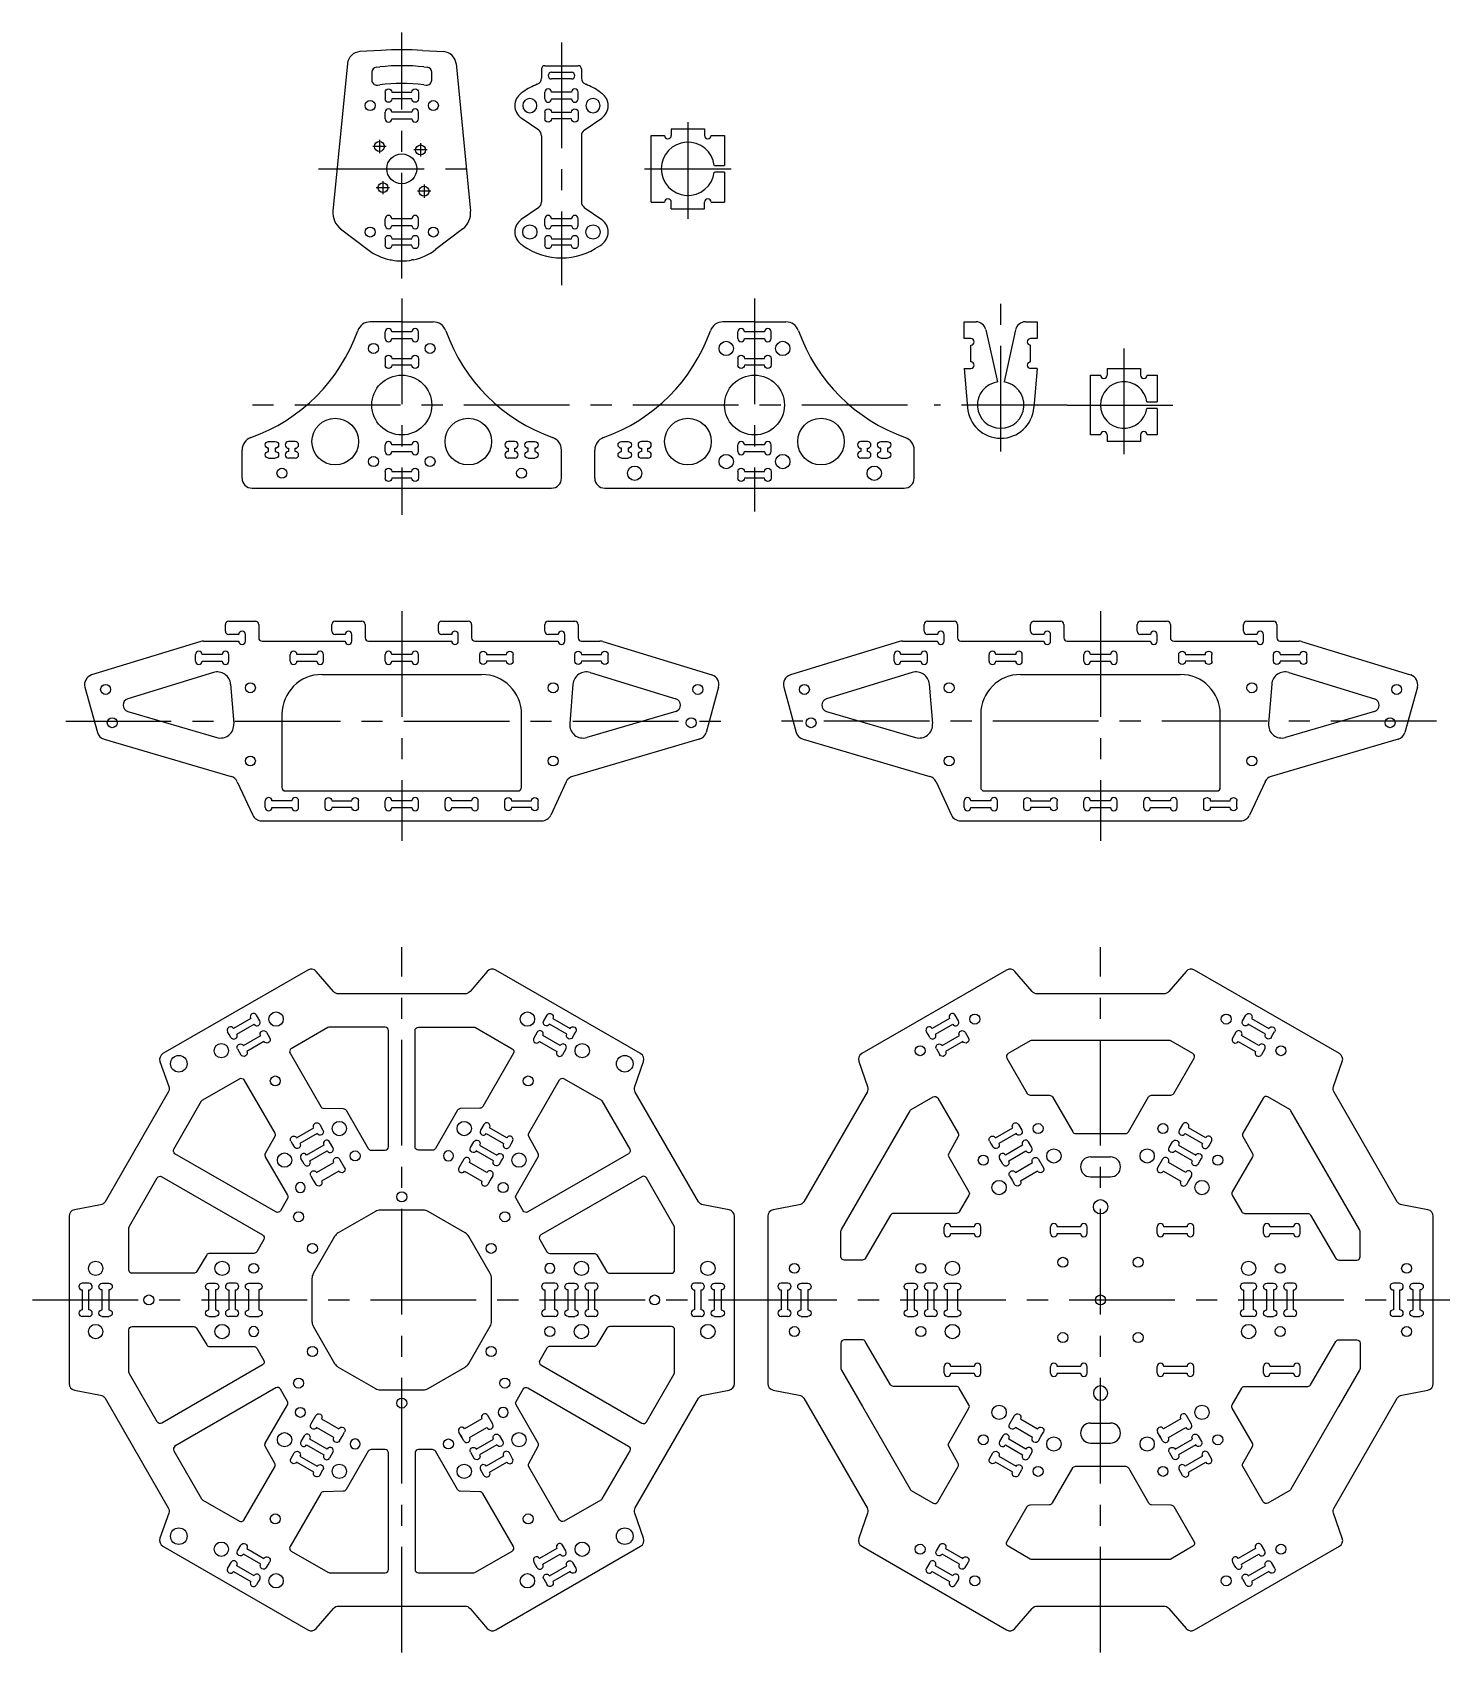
# Model space of a CAD drawing. Header units: millimetres. Extents: x -111 to 862, y -106 to 381.
# Drawn here: x -111 to 312.5, y -106 to 381 of the extents above; entities that cross this region are included whole.
import ezdxf

# ---------------------------------------------------------------- set-up
doc = ezdxf.new("R2010")
doc.units = ezdxf.units.MM
doc.linetypes.add('CENTER', pattern=[50.8, 31.75, -6.35, 6.35, -6.35])
for name, color, linetype in [('C - Front Side', 7, 'Continuous'), ('LG - Tube Clamps', 7, 'Continuous'), ('LG - Tube Tee Inner', 7, 'Continuous'), ('LG - Tube Tee Outer', 7, 'Continuous'), ('MB - Bottom', 7, 'Continuous'), ('MB - Top', 7, 'Continuous'), ('MM - Bottom', 7, 'Continuous'), ('MM - Top', 7, 'Continuous'), ('MM - Tube Clamp', 7, 'Continuous'), ('С - Back Side', 7, 'Continuous')]:
    doc.layers.add(name, color=color, linetype=linetype)
doc.layers.add('Centers', color=1, linetype='CENTER', plot=False)

# ---------------------------------------------------------------- blocks, each defined once
blk = doc.blocks.new('GFH Landing Gear Tube Clamp')
for p, q in [((-5, 11), (0, 11)), ((-5, 11), (-5, 9)), ((0, 11), (5, 11)), ((5, 11), (5, 9)), ((-10, -9), (-10, 9)), ((-10, 9), (-7, 9)), ((7, 9), (10, 9)), ((10, 9), (10, 1)), ((6.93, 1), (10, 1)), ((10, -1), (6.93, -1)), ((10, -1), (10, -9)), ((-7, -9), (-10, -9)), ((-5, -9), (-5, -11)), ((5, -9), (5, -11)), ((10, -9), (7, -9)), ((5, -11), (-5, -11))]:
    blk.add_line(p, q)
for centre, radius, start, end in [((-6, 9), 1, 180, 360), ((0, 0), 7, 8.2132, 351.7868), ((6, 9), 1, 180, 360), ((-6, -9), 1, 0, 180), ((6, -9), 1, 0, 180)]:
    blk.add_arc(centre, radius, start, end)
blk = doc.blocks.new('GFH Landing Gear Tube Clamp Bottom')
for p, q in [((-11, 20), (-11, 25)), ((-11, 25), (-7.41, 25)), ((7.41, 25), (11, 25)), ((11, 25), (11, 20)), ((-9, 20), (-11, 20)), ((-4.48, 22.64), (-1, 6.92)), ((4.48, 22.64), (1, 6.92)), ((11, 20), (9, 20)), ((-9, 13), (-9, 18)), ((9, 13), (9, 18)), ((-11, 11), (-9, 11)), ((-11, 11), (-9.98, -0.7)), ((-9, 11), (-9, 11)), ((11, 11), (9, 11)), ((9, 11), (9, 11)), ((11, 11), (9.97, -0.75))]:
    blk.add_line(p, q)
for centre, radius, start, end in [((-7.41, 22), 3, 12.4817, 90), ((7.41, 22), 3, 90, 167.5183), ((-9, 19), 1, 270, 450), ((9, 19), 1, 90, 270), ((-9, 12), 1, 270, 450), ((9, 12), 1, 90, 270), ((0, 0), 7, 98.2103, 441.7897), ((0, 0), 10, 184, 355.7087)]:
    blk.add_arc(centre, radius, start, end)
blk = doc.blocks.new('*U14')
for p, q in [((0, 0), (0, 1)), ((0, -1), (0, 0)), ((3, 1), (2, 1)), ((5, -1), (5, 1)), ((2, -1), (3, -1))]:
    blk.add_line(p, q)
for centre, start, end in [((1, 1), 0, 180), ((4, 1), 360, 180), ((1, -1), 180, 0), ((4, -1), 180, 0)]:
    blk.add_arc(centre, 1, start, end)
blk = doc.blocks.new('GFH Short Slot')
blk.add_blockref('*U14', (0, 0))
blk = doc.blocks.new('*U16')
for p, q in [((0, 0), (0, 1)), ((0, -1), (0, 0)), ((8, 1), (2, 1)), ((10, -1), (10, 1)), ((2, -1), (8, -1))]:
    blk.add_line(p, q)
for centre, start, end in [((1, 1), 0, 180), ((9, 1), 0, 180), ((1, -1), 180, 0), ((9, -1), 180, 360)]:
    blk.add_arc(centre, 1, start, end)
blk = doc.blocks.new('GFH Regular Slot')
blk.add_blockref('*U16', (-5, 0))
blk = doc.blocks.new('GFH Press Nut Hole')
blk.add_circle((0, 0), 2.15)
blk = doc.blocks.new('GFH Screw Hole')
blk.add_circle((0, 0), 1.5)
blk = doc.blocks.new('GFH Arm Tube Clamp')
for p, q in [((-11, -10), (-11, 10)), ((-11, 10), (-7, 10)), ((-5, 12), (5, 12)), ((-5, 12), (-5, 10)), ((5, 12), (5, 10)), ((7, 10), (11, 10)), ((11, 10), (11, 1)), ((7.94, 1), (11, 1)), ((11, -1), (7.94, -1)), ((11, -1), (11, -10)), ((-11, -10), (-7, -10)), ((-5, -12), (-5, -10)), ((-5, -12), (5, -12)), ((5, -12), (5, -10)), ((7, -10), (11, -10))]:
    blk.add_line(p, q)
for centre, radius, start, end in [((-6, 10), 1, 180.0594, 359.9406), ((6, 10), 1, 180.0594, 359.9584), ((0, 0), 8, 7.1808, 352.8192), ((-6, -10), 1, 360, 539.9406), ((6, -10), 1, 0, 180)]:
    blk.add_arc(centre, radius, start, end)
blk = doc.blocks.new('GFH Thick Slot')
for p, q in [((0, 0), (0, 1.5)), ((0, -1.5), (0, 0)), ((8, 1.5), (2, 1.5)), ((10, -1.5), (10, 1.5)), ((2, -1.5), (8, -1.5))]:
    blk.add_line(p, q)
for centre, start, end in [((1, 1.5), 0, 180), ((9, 1.5), 360, 540), ((1, -1.5), 180, 360), ((9, -1.5), 180, 360)]:
    blk.add_arc(centre, 1, start, end)
blk = doc.blocks.new('GFH Slot')
for p, q in [((0, 0), (0, 1)), ((0, -1), (0, 0)), ((8, 1), (2, 1)), ((10, -1), (10, 1)), ((2, -1), (8, -1))]:
    blk.add_line(p, q)
for centre, start, end in [((1, 1), 0, 180), ((9, 1), 360, 540), ((1, -1), 180, 0), ((9, -1), 180, 360)]:
    blk.add_arc(centre, 1, start, end)
blk = doc.blocks.new('*U32')
for p, q in [((0, 0), (0, 1)), ((0, -1), (0, 0)), ((9, 1), (2, 1)), ((11, -1), (11, 1)), ((2, -1), (9, -1))]:
    blk.add_line(p, q)
for centre, start, end in [((1, 1), 0, 180), ((10, 1), 360, 540), ((1, -1), 180, 0), ((10, -1), 180, 360)]:
    blk.add_arc(centre, 1, start, end)
blk = doc.blocks.new('*U33')
for p, q in [((0, 0), (0, 1)), ((0, -1), (0, 0)), ((9, 1), (2, 1)), ((11, -1), (11, 1)), ((2, -1), (9, -1))]:
    blk.add_line(p, q)
for centre, start, end in [((1, 1), 0, 180), ((10, 1), 360, 540), ((1, -1), 180, 0), ((10, -1), 180, 360)]:
    blk.add_arc(centre, 1, start, end)
blk = doc.blocks.new('*U34')
for p, q in [((0, 0), (0, 1)), ((0, -1), (0, 0)), ((9, 1), (2, 1)), ((11, -1), (11, 1)), ((2, -1), (9, -1))]:
    blk.add_line(p, q)
for centre, start, end in [((1, 1), 0, 180), ((10, 1), 360, 540), ((1, -1), 180, 0), ((10, -1), 180, 360)]:
    blk.add_arc(centre, 1, start, end)
blk = doc.blocks.new('*U35')
for p, q in [((0, 0), (0, 1)), ((0, -1), (0, 0)), ((9, 1), (2, 1)), ((11, -1), (11, 1)), ((2, -1), (9, -1))]:
    blk.add_line(p, q)
for centre, start, end in [((1, 1), 0, 180), ((10, 1), 360, 540), ((1, -1), 180, 0), ((10, -1), 180, 360)]:
    blk.add_arc(centre, 1, start, end)
blk = doc.blocks.new('*U36')
for p, q in [((0, 0), (0, 1)), ((0, -1), (0, 0)), ((9, 1), (2, 1)), ((11, -1), (11, 1)), ((2, -1), (9, -1))]:
    blk.add_line(p, q)
for centre, start, end in [((1, 1), 0, 180), ((10, 1), 360, 540), ((1, -1), 180, 0), ((10, -1), 180, 360)]:
    blk.add_arc(centre, 1, start, end)
blk = doc.blocks.new('*U37')
for p, q in [((0, 0), (0, 1)), ((0, -1), (0, 0)), ((9, 1), (2, 1)), ((11, -1), (11, 1)), ((2, -1), (9, -1))]:
    blk.add_line(p, q)
for centre, start, end in [((1, 1), 0, 180), ((10, 1), 360, 540), ((1, -1), 180, 0), ((10, -1), 180, 360)]:
    blk.add_arc(centre, 1, start, end)
blk = doc.blocks.new('*U38')
for p, q in [((0, 0), (0, 1)), ((0, -1), (0, 0)), ((9, 1), (2, 1)), ((11, -1), (11, 1)), ((2, -1), (9, -1))]:
    blk.add_line(p, q)
for centre, start, end in [((1, 1), 0, 180), ((10, 1), 360, 540), ((1, -1), 180, 0), ((10, -1), 180, 360)]:
    blk.add_arc(centre, 1, start, end)
blk = doc.blocks.new('*U39')
for p, q in [((0, 0), (0, 1)), ((0, -1), (0, 0)), ((9, 1), (2, 1)), ((11, -1), (11, 1)), ((2, -1), (9, -1))]:
    blk.add_line(p, q)
for centre, start, end in [((1, 1), 0, 180), ((10, 1), 360, 540), ((1, -1), 180, 0), ((10, -1), 180, 360)]:
    blk.add_arc(centre, 1, start, end)

msp = doc.modelspace()

# ---------------------------------------------------------------- linework, layer by layer
at = {"layer": 'C - Front Side'}
for p, q in [((157, 201), (157, 203)), ((158, 204), (166, 204)), ((161, 200), (158, 200)), ((163, 198), (163, 200)), ((167, 203), (167, 199)), ((189, 201), (189, 203)), ((190, 204), (198, 204)), ((193, 200), (190, 200)), ((195, 198), (195, 200)), ((199, 203), (199, 199)), ((221, 201), (221, 203)), ((222, 204), (230, 204)), ((225, 200), (222, 200)), ((227, 198), (227, 200)), ((231, 203), (231, 199)), ((253, 201), (253, 203)), ((254, 204), (262, 204)), ((257, 200), (254, 200)), ((259, 198), (259, 200)), ((263, 203), (263, 199)), ((149.57, 197.87), (116.8, 187.85)), ((150.45, 198), (161, 198)), ((168, 198), (193, 198)), ((200, 198), (225, 198)), ((232, 198), (257, 198)), ((264, 198), (269.55, 198)), ((270.43, 197.87), (303.2, 187.85)), ((153.4, 188.58), (127.65, 180.71)), ((158.55, 185.08), (159.5, 173.22)), ((186, 188), (234, 188)), ((261.45, 185.08), (260.5, 173.22)), ((266.6, 188.58), (292.35, 180.71)), ((114.78, 184.18), (118.55, 170.61)), ((305.22, 184.18), (301.45, 170.61)), ((127.67, 176.88), (154.39, 169.06)), ((174, 176), (174, 154)), ((246, 154), (246, 176)), ((292.33, 176.88), (265.61, 169.06)), ((120.6, 168.53), (158.69, 157.38)), ((299.4, 168.53), (261.31, 157.38)), ((160.57, 155.76), (165.2, 145.74)), ((175, 153), (245, 153)), ((259.43, 155.76), (254.8, 145.74)), ((167.92, 144), (252.08, 144))]:
    msp.add_line(p, q, dxfattribs=at)
for centre, radius, start, end in [((158, 203), 1, 90, 180), ((158, 201), 1, 180, 270), ((162, 200), 1, 0, 180), ((166, 203), 1, 0, 90), ((190, 203), 1, 90, 180), ((190, 201), 1, 180, 270), ((194, 200), 1, 0, 180), ((198, 203), 1, 0, 90), ((222, 203), 1, 90, 180), ((222, 201), 1, 180, 270), ((226, 200), 1, 0, 180), ((230, 203), 1, 0, 90), ((254, 203), 1, 90, 180), ((254, 201), 1, 180, 270), ((258, 200), 1, 0, 180), ((262, 203), 1, 0, 90), ((150.45, 195), 3, 90, 106.9908), ((162, 198), 1, 180, 0), ((168, 199), 1, 180, 270), ((194, 198), 1, 180, 0), ((200, 199), 1, 180, 270), ((226, 198), 1, 180, 0), ((232, 199), 1, 180, 270), ((258, 198), 1, 180, 0), ((264, 199), 1, 180, 270), ((269.55, 195), 3, 73.0092, 90), ((117.67, 184.99), 3, 106.9908, 195.5241), ((154.57, 184.76), 4, 4.5739, 106.9908), ((186, 176), 12, 90, 180), ((234, 176), 12, 0, 90), ((265.43, 184.76), 4, 73.0092, 175.4261), ((302.33, 184.99), 3, 344.4759, 433.0092), ((128.23, 178.8), 2, 106.9908, 253.6861), ((291.77, 178.8), 2, 286.3139, 433.0092), ((121.44, 171.41), 3, 195.5241, 253.6861), ((155.52, 172.9), 4, 253.6861, 364.5739), ((264.48, 172.9), 4, 175.4261, 286.3139), ((298.56, 171.41), 3, 286.3138, 344.4759), ((157.85, 154.5), 3, 24.7751, 73.6861), ((262.15, 154.5), 3, 106.3138, 155.2249), ((175, 154), 1, 180, 270), ((245, 154), 1, 270, 360), ((167.92, 147), 3, 204.7751, 270), ((252.08, 147), 3, 270, 335.2249)]:
    msp.add_arc(centre, radius, start, end, dxfattribs=at)
at = {"layer": 'Centers'}
for p, q in [((0, 307), (0, 381)), ((48, 378), (48, 305)), ((86, 354), (86, 325)), ((-25, 340), (25, 340)), ((73, 340), (99, 340)), ((0, 301), (0, 236)), ((106, 301), (106, 237)), ((180, 255), (180, 300)), ((217, 286), (217, 252)), ((152, 269), (-49, 269)), ((200, 269), (160, 269)), ((200, 269), (234, 269)), ((0, 207), (0, 138)), ((210, 207), (210, 138)), ((-101, 174), (100, 174)), ((311, 174), (110, 174)), ((0, -106), (0, 106)), ((210, -106), (210, 106)), ((-111, 0), (111, 0)), ((99, 0), (321, 0))]:
    msp.add_line(p, q, dxfattribs=at)
at = {"layer": 'Centers', "linetype": 'CENTER'}
for p, q in [((-4.72, 346.72), (-8.72, 346.72)), ((-6.72, 348.72), (-6.72, 344.72)), ((5.66, 347.66), (5.66, 343.66)), ((7.66, 345.66), (3.66, 345.66)), ((-5.65, 336.33), (-5.65, 332.33)), ((-3.65, 334.33), (-7.65, 334.33)), ((8.7, 333.27), (4.7, 333.27)), ((6.7, 335.27), (6.7, 331.27))]:
    msp.add_line(p, q, dxfattribs=at)
at = {"layer": 'LG - Tube Tee Inner'}
for p, q in [((106, 294), (96.54, 294)), ((106, 294), (115.46, 294)), ((58, 247), (58, 255.46)), ((154, 247), (154, 255.46))]:
    msp.add_line(p, q, dxfattribs=at)
msp.add_lwpolyline([(61, 244), (106, 244), (151, 244)], dxfattribs=at)
for centre, radius in [((106, 269), 9), ((86, 258), 7), ((126, 258), 7)]:
    msp.add_circle(centre, radius, dxfattribs=at)
for centre, radius, start, end in [((96.54, 290), 4, 90, 160.4614), ((115.46, 290), 4, 19.5386, 90), ((43, 309), 52.81, 289.5386, 340.4614), ((169, 309), 52.81, 199.5386, 250.4614), ((62, 255.46), 4, 109.5386, 180), ((150, 255.46), 4, 0, 70.4614), ((61, 247), 3, 180, 270), ((151, 247), 3, 270, 360)]:
    msp.add_arc(centre, radius, start, end, dxfattribs=at)
at = {"layer": 'LG - Tube Tee Outer'}
for p, q in [((0, 294), (-9.46, 294)), ((0, 294), (9.46, 294)), ((-48, 247), (-48, 255.46)), ((48, 247), (48, 255.46))]:
    msp.add_line(p, q, dxfattribs=at)
msp.add_lwpolyline([(-45, 244), (0, 244), (45, 244)], dxfattribs=at)
for centre, radius in [((0, 269), 9), ((-20, 258), 7), ((20, 258), 7)]:
    msp.add_circle(centre, radius, dxfattribs=at)
for centre, radius, start, end in [((-9.46, 290), 4, 90, 160.4614), ((9.46, 290), 4, 19.5386, 90), ((-63, 309), 52.81, 289.5386, 340.4614), ((63, 309), 52.81, 199.5386, 250.4614), ((-44, 255.46), 4, 109.5386, 180), ((44, 255.46), 4, 0, 70.4614), ((-45, 247), 3, 180, 270), ((45, 247), 3, 270, 360)]:
    msp.add_arc(centre, radius, start, end, dxfattribs=at)
at = {"layer": 'MB - Bottom'}
for p, q in [((207, 43), (213, 43)), ((207, 37), (213, 37)), ((207, -37), (213, -37)), ((207, -43), (213, -43)), ((228.17, -41.47), (227.67, -40.61)), ((227.67, -40.61), (227.92, -41.04))]:
    msp.add_line(p, q, dxfattribs=at)
for points in [[(139.98, 64.12, -0.218649), (139.83, 62.46), (120.82, 29.54, -0.218649), (119.46, 28.58), (111.63, 27.1, 0.360684), (110, 25.14), (110, -25.14, 0.360684), (111.63, -27.1), (119.46, -28.58, -0.218649), (120.82, -29.54), (139.83, -62.46, -0.218649), (139.98, -64.12), (137.34, -71.64, 0.360684), (138.23, -74.03), (181.77, -99.17, 0.360684), (184.29, -98.74), (189.48, -92.7, -0.218649), (191, -92), (229, -92, -0.218649), (230.52, -92.7), (235.71, -98.74, 0.360684), (238.23, -99.17), (281.77, -74.03, 0.360684), (282.66, -71.64), (280.02, -64.12, -0.218649), (280.17, -62.46), (299.18, -29.54, -0.218649), (300.54, -28.58), (308.37, -27.1, 0.360684), (310, -25.14), (310, 25.14, 0.360684), (308.37, 27.1), (300.54, 28.58, -0.218649), (299.18, 29.54), (280.17, 62.46, -0.218649), (280.02, 64.12), (282.66, 71.64, 0.360684), (281.77, 74.03), (238.23, 99.17, 0.360684), (235.71, 98.74), (230.52, 92.7, -0.218649), (229, 92), (191, 92, -0.218649), (189.48, 92.7), (184.29, 98.74, 0.360684), (181.77, 99.17), (138.23, 74.03, 0.360684), (137.34, 71.64), (139.98, 64.12)], [(224.45, 61.02, -0.264331), (225.3, 61.52), (231.15, 61.6, 0.264331), (232, 62.1), (238.11, 72.68, 0.414214), (237.74, 74.05), (231.13, 77.87, 0.131652), (230.63, 78), (218, 78), (189.37, 78, 0.131652), (188.87, 77.87), (182.26, 74.05, 0.414214), (181.89, 72.68), (188, 62.1, 0.264331), (188.85, 61.6), (194.7, 61.52, -0.264331), (195.55, 61.02), (201.63, 50.5, 0.267949), (202.49, 50), (217.51, 50, 0.267949), (218.37, 50.5), (224.45, 61.02)], [(224.45, -61.02, 0.264331), (225.3, -61.52), (231.15, -61.6, -0.264331), (232, -62.1), (238.11, -72.68, -0.414214), (237.74, -74.05), (231.13, -77.87, -0.131652), (230.63, -78), (218, -78), (189.37, -78, -0.131652), (188.87, -77.87), (182.26, -74.05, -0.414214), (181.89, -72.68), (188, -62.1, -0.264331), (188.85, -61.6), (194.7, -61.52, 0.264331), (195.55, -61.02), (201.63, -50.5, -0.267949), (202.49, -50), (217.51, -50, -0.267949), (218.37, -50.5), (224.45, -61.02)]]:
    msp.add_lwpolyline(points, format="xyb", dxfattribs=at)
for points in [[(138.43, 12), (133, 12, -0.414214), (132, 13), (132, 20.63, -0.131652), (132.13, 21.13), (138.45, 32.07), (152.77, 56.87, -0.131652), (153.13, 57.23), (159.74, 61.05, -0.414214), (161.11, 60.68), (167.22, 50.1, -0.264331), (167.22, 49.12), (164.37, 44.01, 0.264331), (164.37, 43.02), (170.45, 32.5, -0.267949), (170.45, 31.5), (167.56, 26.5, -0.267949), (166.7, 26), (147.74, 26, 0.26675), (146.88, 25.5), (139.29, 12.5, -0.26675)], [(281.57, 12), (287, 12, 0.414214), (288, 13), (288, 20.63, 0.131652), (287.87, 21.13), (281.55, 32.07), (267.23, 56.87, 0.131652), (266.87, 57.23), (260.26, 61.05, 0.414214), (258.89, 60.68), (252.78, 50.1, 0.264331), (252.78, 49.12), (255.63, 44.01, -0.264331), (255.63, 43.02), (249.55, 32.5, 0.267949), (249.55, 31.5), (252.44, 26.5, 0.267949), (253.3, 26), (272.26, 26, -0.26675), (273.12, 25.5), (280.71, 12.5, 0.26675)], [(138.43, -12), (133, -12, 0.414214), (132, -13), (132, -20.63, 0.131652), (132.13, -21.13), (138.45, -32.07), (152.77, -56.87, 0.131652), (153.13, -57.23), (159.74, -61.05, 0.414214), (161.11, -60.68), (167.22, -50.1, 0.264331), (167.22, -49.12), (164.37, -44.01, -0.264331), (164.37, -43.02), (170.45, -32.5, 0.267949), (170.45, -31.5), (167.56, -26.5, 0.267949), (166.7, -26), (147.74, -26, -0.26675), (146.88, -25.5), (139.29, -12.5, 0.26675)], [(281.57, -12), (287, -12, -0.414214), (288, -13), (288, -20.63, -0.131652), (287.87, -21.13), (281.55, -32.07), (267.23, -56.87, -0.131652), (266.87, -57.23), (260.26, -61.05, -0.414214), (258.89, -60.68), (252.78, -50.1, -0.264331), (252.78, -49.12), (255.63, -44.01, 0.264331), (255.63, -43.02), (249.55, -32.5, -0.267949), (249.55, -31.5), (252.44, -26.5, -0.267949), (253.3, -26), (272.26, -26, 0.26675), (273.12, -25.5), (280.71, -12.5, -0.26675)]]:
    msp.add_lwpolyline(points, format="xyb", close=True, dxfattribs=at)
for centre, start, end in [((207, 40), 90, 270), ((213, 40), 270, 90), ((207, -40), 90, 270), ((213, -40), 270, 90)]:
    msp.add_arc(centre, 3, start, end, dxfattribs=at)
at = {"layer": 'MB - Top'}
for p, q in [((18.17, -41.47), (17.67, -40.61)), ((17.67, -40.61), (17.92, -41.04))]:
    msp.add_line(p, q, dxfattribs=at)
for points in [[(-70.02, 64.12, -0.218649), (-70.17, 62.46), (-89.18, 29.54, -0.218649), (-90.54, 28.58), (-98.37, 27.1, 0.360684), (-100, 25.14), (-100, -25.14, 0.360684), (-98.37, -27.1), (-90.54, -28.58, -0.218649), (-89.18, -29.54), (-70.17, -62.46, -0.218649), (-70.02, -64.12), (-72.66, -71.64, 0.360684), (-71.77, -74.03), (-28.23, -99.17, 0.360684), (-25.71, -98.74), (-20.52, -92.7, -0.218649), (-19, -92), (19, -92, -0.218649), (20.52, -92.7), (25.71, -98.74, 0.360684), (28.23, -99.17), (71.77, -74.03, 0.360684), (72.66, -71.64), (70.02, -64.12, -0.218649), (70.17, -62.46), (89.18, -29.54, -0.218649), (90.54, -28.58), (98.37, -27.1, 0.360684), (100, -25.14), (100, 25.14, 0.360684), (98.37, 27.1), (90.54, 28.58, -0.218649), (89.18, 29.54), (70.17, 62.46, -0.218649), (70.02, 64.12), (72.66, 71.64, 0.360684), (71.77, 74.03), (28.23, 99.17, 0.360684), (25.71, 98.74), (20.52, 92.7, -0.218649), (19, 92), (-19, 92, -0.218649), (-20.52, 92.7), (-25.71, 98.74, 0.360684), (-28.23, 99.17), (-71.77, 74.03, 0.360684), (-72.66, 71.64), (-70.02, 64.12)], [(-24.34, 58.15, 0.261948), (-23.49, 57.65), (-17.6, 57.52, -0.261948), (-16.75, 57.02), (-10.1, 45.5, 0.267949), (-9.24, 45), (-5, 45, 0.414214), (-4, 46), (-4, 81, 0.414214), (-5, 82), (-21.7, 82, 0.131652), (-22.2, 81.87), (-33.21, 75.51, 0.414214), (-33.57, 74.15), (-24.34, 58.15)], [(4, 81, -0.414214), (5, 82), (21.7, 82, -0.131652), (22.2, 81.87), (33.21, 75.51, -0.414214), (33.57, 74.15), (24.34, 58.15, -0.261948), (23.49, 57.65), (17.6, 57.52, 0.261948), (16.75, 57.02), (10.1, 45.5, -0.267949), (9.24, 45), (5, 45, -0.414214), (4, 46), (4, 81)], [(-68.15, 43.96, -0.414214), (-68.51, 45.33), (-60.16, 59.8, -0.131652), (-59.8, 60.16), (-48.79, 66.51, -0.414214), (-47.43, 66.15), (-38.19, 50.15, -0.261948), (-38.18, 49.17), (-41.01, 44, 0.261948), (-41, 43.02), (-34.35, 31.5, -0.267949), (-34.35, 30.5), (-36.47, 26.83, -0.414214), (-37.84, 26.46), (-68.15, 43.96)], [(47.43, 66.15, -0.414214), (48.79, 66.51), (59.8, 60.16, -0.131652), (60.16, 59.8), (68.51, 45.33, -0.414214), (68.15, 43.96), (37.84, 26.46, -0.414214), (36.47, 26.83), (34.35, 30.5, -0.267949), (34.35, 31.5), (41, 43.02, 0.261948), (41.01, 44), (38.18, 49.17, -0.261948), (38.19, 50.15), (47.43, 66.15)], [(-73.51, 36.67, -0.414214), (-72.15, 37.04), (-41.84, 19.54, -0.414214), (-41.47, 18.17), (-43.59, 14.5, -0.267949), (-44.46, 14), (-57.76, 14, 0.261948), (-58.61, 13.52), (-61.67, 8.48, -0.261948), (-62.53, 8), (-81, 8, -0.414214), (-82, 9), (-82, 21.7, -0.131652), (-81.87, 22.2), (-73.51, 36.67)], [(81, 8, 0.414214), (82, 9), (82, 21.7, 0.131652), (81.87, 22.2), (73.51, 36.67, 0.414214), (72.15, 37.04), (41.84, 19.54, 0.414214), (41.47, 18.17), (43.59, 14.5, 0.267949), (44.46, 14), (57.76, 14, -0.261948), (58.61, 13.52), (61.67, 8.48, 0.261948), (62.53, 8), (81, 8)], [(-72.15, -37.04, -0.414214), (-73.51, -36.67), (-81.87, -22.2, -0.131652), (-82, -21.7), (-82, -9, -0.414214), (-81, -8), (-62.53, -8, -0.261948), (-61.67, -8.48), (-58.61, -13.52, 0.261948), (-57.76, -14), (-44.46, -14, -0.267949), (-43.59, -14.5), (-41.47, -18.17, -0.414214), (-41.84, -19.54), (-72.15, -37.04)], [(72.15, -37.04, 0.414214), (73.51, -36.67), (81.87, -22.2, 0.131652), (82, -21.7), (82, -9, 0.414214), (81, -8), (62.53, -8, 0.261948), (61.67, -8.48), (58.61, -13.52, -0.261948), (57.76, -14), (44.46, -14, 0.267949), (43.59, -14.5), (41.47, -18.17, 0.414214), (41.84, -19.54), (72.15, -37.04)], [(-68.15, -43.96, 0.414214), (-68.51, -45.33), (-60.16, -59.8, 0.131652), (-59.8, -60.16), (-48.79, -66.51, 0.414214), (-47.43, -66.15), (-38.19, -50.15, 0.261948), (-38.18, -49.17), (-41.01, -44, -0.261948), (-41, -43.02), (-34.35, -31.5, 0.267949), (-34.35, -30.5), (-36.47, -26.83, 0.414214), (-37.84, -26.46), (-68.15, -43.96)], [(38.19, -50.15, -0.261948), (38.18, -49.17), (41.01, -44, 0.261948), (41, -43.02), (34.35, -31.5, -0.267949), (34.35, -30.5), (36.47, -26.83, -0.414214), (37.84, -26.46), (68.15, -43.96, -0.414214), (68.51, -45.33), (60.16, -59.8, -0.131652), (59.8, -60.16), (48.79, -66.51, -0.414214), (47.43, -66.15), (38.19, -50.15)], [(-5, -82, 0.414214), (-4, -81), (-4, -46, 0.414214), (-5, -45), (-9.24, -45, 0.267949), (-10.1, -45.5), (-16.75, -57.02, -0.261948), (-17.6, -57.52), (-23.49, -57.65, 0.261948), (-24.34, -58.15), (-33.57, -74.15, 0.414214), (-33.21, -75.51), (-22.2, -81.87, 0.131652), (-21.7, -82), (-5, -82)], [(4, -81, 0.414214), (5, -82), (21.7, -82, 0.131652), (22.2, -81.87), (33.21, -75.51, 0.414214), (33.57, -74.15), (24.34, -58.15, 0.261948), (23.49, -57.65), (17.6, -57.52, -0.261948), (16.75, -57.02), (10.1, -45.5, 0.267949), (9.24, -45), (5, -45, 0.414214), (4, -46), (4, -81)]]:
    msp.add_lwpolyline(points, format="xyb", dxfattribs=at)
msp.add_lwpolyline([(-20.17, 19.07), (-26.6, 7.93, 0.131662), (-27, 6.43), (-27, -6.43, 0.131652), (-26.6, -7.93), (-20.17, -19.07, 0.131652), (-19.07, -20.17), (-7.93, -26.6, 0.131652), (-6.43, -27), (6.43, -27, 0.131652), (7.93, -26.6), (19.07, -20.17, 0.131652), (20.17, -19.07), (26.6, -7.93, 0.131652), (27, -6.43), (27, 6.43, 0.131652), (26.6, 7.93), (20.17, 19.07, 0.131652), (19.07, 20.17), (7.93, 26.6, 0.131652), (6.43, 27), (-6.43, 27, 0.131653), (-7.93, 26.6), (-19.07, 20.17, 0.131643)], format="xyb", close=True, dxfattribs=at)
at = {"layer": 'MB - Top', "color": 2}
for centre in [(-67, 71), (67, 71), (-67, -71), (67, -71)]:
    msp.add_circle(centre, 2.5, dxfattribs=at)
at = {"layer": 'MM - Bottom'}
for p, q in [((43, 371), (53, 371)), ((42, 370), (42, 367.27)), ((44, 368), (44, 368)), ((45, 369), (51, 369)), ((51, 367), (45, 367)), ((52, 368), (52, 368)), ((54, 370), (54, 367.27)), ((36.51, 363.14), (35.9, 362.71)), ((59.49, 363.14), (60.1, 362.71)), ((41.15, 351.6), (35.9, 355.26)), ((54.85, 351.6), (60.1, 355.26)), ((42, 349.96), (42, 330.04)), ((54, 349.96), (54, 330.04)), ((41.15, 328.4), (35.9, 324.74)), ((54.85, 328.4), (60.1, 324.74)), ((36.51, 316.86), (35.9, 317.29)), ((59.49, 316.86), (60.1, 317.29))]:
    msp.add_line(p, q, dxfattribs=at)
for centre, radius, start, end in [((43, 370), 1, 90, 180), ((53, 370), 1, 0, 90), ((48, 346.77), 20, 111.3237, 125.0775), ((40, 367.27), 2, 291.3237, 360), ((45, 368), 1, 90, 180), ((45, 368), 1, 180, 270), ((51, 368), 1, 0, 90), ((51, 368), 1, 270, 0), ((56, 367.27), 2, 180, 248.6763), ((48, 346.77), 20, 54.9225, 68.6763), ((38.51, 358.99), 4.55, 125.0775, 235.0456), ((57.49, 358.99), 4.55, 304.9544, 414.9225), ((40, 349.96), 2, 0, 55.0456), ((56, 349.96), 2, 124.9544, 180), ((40, 330.04), 2, 304.9544, 360), ((56, 330.04), 2, 180, 235.0456), ((38.51, 321.01), 4.55, 124.9544, 234.9225), ((57.49, 321.01), 4.55, 305.0775, 415.0456), ((48, 333.23), 20, 234.9225, 305.0775)]:
    msp.add_arc(centre, radius, start, end, dxfattribs=at)
at = {"layer": 'MM - Top'}
for p, q in [((-6.24, 375.61), (-12.6, 375.21)), ((6.24, 375.61), (12.6, 375.21)), ((-16.33, 371.61), (-20.68, 327.31)), ((-7.67, 370.52), (-6.63, 370.63)), ((6.63, 370.63), (7.67, 370.52)), ((16.33, 371.61), (20.68, 327.31)), ((-9, 369.03), (-9, 366.68)), ((-7.33, 365.19), (-6.63, 365.26)), ((6.63, 365.26), (7.33, 365.19)), ((9, 366.68), (9, 369.03)), ((-18.36, 321.97), (-10.19, 315.7)), ((18.36, 321.97), (10.19, 315.7)), ((-3.5, 312.68), (-3.05, 312.59)), ((3.5, 312.68), (3.05, 312.59))]:
    msp.add_line(p, q, dxfattribs=at)
msp.add_circle((0, 340), 4.5, dxfattribs=at)
for centre, radius, start, end in [((-12.35, 371.22), 4, 93.5763, 174.4007), ((0, 275.8), 100, 86.4237, 93.5763), ((12.35, 371.22), 4, 5.5993, 86.4237), ((-7.5, 369.03), 1.5, 96.3402, 180), ((0, 311), 60, 83.6598, 96.3402), ((7.5, 369.03), 1.5, 360, 443.6598), ((-7.5, 366.68), 1.5, 180, 276.3402), ((0, 305.63), 60, 83.6598, 96.3402), ((7.5, 366.68), 1.5, 263.6598, 360), ((-14.7, 326.73), 6, 174.4007, 232.4716), ((14.7, 326.73), 6, 307.5284, 365.5993), ((-0.44, 328.39), 16, 232.4716, 258.9965), ((0, 328.3), 16, 258.9965, 281.0035), ((0.44, 328.39), 16, 281.0035, 307.5284)]:
    msp.add_arc(centre, radius, start, end, dxfattribs=at)
at = {"layer": 'С - Back Side'}
for p, q in [((-53, 201), (-53, 203)), ((-52, 204), (-44, 204)), ((-49, 200), (-52, 200)), ((-47, 198), (-47, 200)), ((-43, 203), (-43, 199)), ((-21, 201), (-21, 203)), ((-20, 204), (-12, 204)), ((-17, 200), (-20, 200)), ((-15, 198), (-15, 200)), ((-11, 203), (-11, 199)), ((11, 201), (11, 203)), ((12, 204), (20, 204)), ((15, 200), (12, 200)), ((17, 198), (17, 200)), ((21, 203), (21, 199)), ((43, 201), (43, 203)), ((44, 204), (52, 204)), ((47, 200), (44, 200)), ((49, 198), (49, 200)), ((53, 203), (53, 199)), ((-60.43, 197.87), (-93.2, 187.85)), ((-59.55, 198), (-49, 198)), ((-42, 198), (-17, 198)), ((-10, 198), (15, 198)), ((22, 198), (47, 198)), ((54, 198), (59.55, 198)), ((60.43, 197.87), (93.2, 187.85)), ((-56.6, 188.58), (-82.35, 180.71)), ((-51.45, 185.08), (-50.5, 173.22)), ((-24, 188), (24, 188)), ((51.45, 185.08), (50.5, 173.22)), ((56.6, 188.58), (82.35, 180.71)), ((-95.22, 184.18), (-91.45, 170.61)), ((95.22, 184.18), (91.45, 170.61)), ((-82.33, 176.88), (-55.61, 169.06)), ((-36, 176), (-36, 154)), ((36, 154), (36, 176)), ((82.33, 176.88), (55.61, 169.06)), ((-89.4, 168.53), (-51.31, 157.38)), ((89.4, 168.53), (51.31, 157.38)), ((-49.43, 155.76), (-44.8, 145.74)), ((-35, 153), (35, 153)), ((49.43, 155.76), (44.8, 145.74)), ((-42.08, 144), (42.08, 144))]:
    msp.add_line(p, q, dxfattribs=at)
for centre, radius, start, end in [((-52, 203), 1, 90, 180), ((-52, 201), 1, 180, 270), ((-48, 200), 1, 0, 180), ((-44, 203), 1, 0, 90), ((-20, 203), 1, 90, 180), ((-20, 201), 1, 180, 270), ((-16, 200), 1, 0, 180), ((-12, 203), 1, 0, 90), ((12, 203), 1, 90, 180), ((12, 201), 1, 180, 270), ((16, 200), 1, 0, 180), ((20, 203), 1, 0, 90), ((44, 203), 1, 90, 180), ((44, 201), 1, 180, 270), ((48, 200), 1, 0, 180), ((52, 203), 1, 0, 90), ((-59.55, 195), 3, 90, 106.9908), ((-48, 198), 1, 180, 0), ((-42, 199), 1, 180, 270), ((-16, 198), 1, 180, 0), ((-10, 199), 1, 180, 270), ((16, 198), 1, 180, 0), ((22, 199), 1, 180, 270), ((48, 198), 1, 180, 0), ((54, 199), 1, 180, 270), ((59.55, 195), 3, 73.0092, 90), ((-92.33, 184.99), 3, 106.9908, 195.5241), ((-55.43, 184.76), 4, 4.5739, 106.9908), ((-24, 176), 12, 90, 180), ((24, 176), 12, 0, 90), ((55.43, 184.76), 4, 73.0092, 175.4261), ((92.33, 184.99), 3, 344.4759, 433.0092), ((-81.77, 178.8), 2, 106.9908, 253.6861), ((81.77, 178.8), 2, 286.3139, 433.0092), ((-88.56, 171.41), 3, 195.5241, 253.6861), ((-54.48, 172.9), 4, 253.6861, 364.5739), ((54.48, 172.9), 4, 175.4261, 286.3139), ((88.56, 171.41), 3, 286.3138, 344.4759), ((-52.15, 154.5), 3, 24.7751, 73.6861), ((52.15, 154.5), 3, 106.3138, 155.2249), ((-35, 154), 1, 180, 270), ((35, 154), 1, 270, 360), ((-42.08, 147), 3, 204.7751, 270), ((42.08, 147), 3, 270, 335.2249)]:
    msp.add_arc(centre, radius, start, end, dxfattribs=at)

# ---------------------------------------------------------------- block references
at = {"layer": 'C - Front Side'}
for name, p in [('GFH Slot', (148, 193)), ('GFH Slot', (176.5, 193)), ('GFH Slot', (205, 193)), ('GFH Screw Hole', (164.5, 184)), ('GFH Screw Hole', (255.5, 184)), ('GFH Screw Hole', (121, 183.5)), ('GFH Screw Hole', (299, 183.5)), ('GFH Screw Hole', (123, 173.5)), ('GFH Screw Hole', (297, 173.5)), ('GFH Screw Hole', (164.5, 162)), ('GFH Screw Hole', (255.5, 162)), ('GFH Slot', (169, 149)), ('GFH Slot', (205, 149)), ('GFH Slot', (223, 149))]:
    msp.add_blockref(name, p, dxfattribs=at)
at = {"layer": 'C - Front Side', "xscale": -1}
for p in [(243.5, 193), (272, 193), (197, 149), (251, 149)]:
    msp.add_blockref('GFH Slot', p, dxfattribs=at)
at = {"layer": 'LG - Tube Clamps'}
for name, p in [('GFH Landing Gear Tube Clamp Bottom', (180, 269)), ('GFH Landing Gear Tube Clamp', (217, 269))]:
    msp.add_blockref(name, p, dxfattribs=at)
at = {"layer": 'LG - Tube Tee Inner'}
for name, p in [('GFH Press Nut Hole', (97.5, 286)), ('GFH Regular Slot', (106, 290)), ('GFH Press Nut Hole', (114.5, 286)), ('GFH Press Nut Hole', (97.5, 252)), ('GFH Regular Slot', (106, 256)), ('GFH Press Nut Hole', (114.5, 252)), ('GFH Press Nut Hole', (70, 248.5)), ('GFH Press Nut Hole', (142, 248.5))]:
    msp.add_blockref(name, p, dxfattribs=at)
at = {"layer": 'LG - Tube Tee Inner', "xscale": -1}
for name, p, rotation in [('GFH Regular Slot', (106, 282), 180), ('GFH Short Slot', (67, 253), 270), ('GFH Short Slot', (145, 253), 270), ('GFH Regular Slot', (106, 248), 180)]:
    msp.add_blockref(name, p, dxfattribs=dict(at, rotation=rotation))
at = {"layer": 'LG - Tube Tee Inner', "rotation": 90}
for p in [(73, 253), (139, 253)]:
    msp.add_blockref('GFH Short Slot', p, dxfattribs=at)
at = {"layer": 'LG - Tube Tee Outer'}
for name, p in [('GFH Screw Hole', (-8.5, 286)), ('GFH Regular Slot', (0, 290)), ('GFH Screw Hole', (8.5, 286)), ('GFH Screw Hole', (-8.5, 252)), ('GFH Regular Slot', (0, 256)), ('GFH Screw Hole', (8.5, 252)), ('GFH Screw Hole', (-36, 248.5)), ('GFH Screw Hole', (36, 248.5))]:
    msp.add_blockref(name, p, dxfattribs=at)
at = {"layer": 'LG - Tube Tee Outer', "xscale": -1}
for name, p, rotation in [('GFH Regular Slot', (0, 282), 180), ('GFH Short Slot', (-39, 253), 270), ('GFH Short Slot', (39, 253), 270), ('GFH Regular Slot', (0, 248), 180)]:
    msp.add_blockref(name, p, dxfattribs=dict(at, rotation=rotation))
at = {"layer": 'LG - Tube Tee Outer', "rotation": 90}
for p in [(-33, 253), (33, 253)]:
    msp.add_blockref('GFH Short Slot', p, dxfattribs=at)
at = {"layer": 'MB - Bottom'}
for name, p, rotation in [('GFH Regular Slot', (162.5, 82.27), 30), ('GFH Regular Slot', (254.5, 77.08), 150), ('GFH Regular Slot', (238.5, 49.36), 150), ('GFH Regular Slot', (184.5, 44.17), 30), ('GFH Thick Slot', (236.58, 36.04), 150), ('GFH Regular Slot', (115, 0), 89.99999999999999), ('GFH Regular Slot', (159, 0), 89.99999999999999), ('GFH Thick Slot', (254.5, -5), 89.99999999999999), ('GFH Regular Slot', (267, 0), 89.99999999999999), ('GFH Regular Slot', (299, 0), 89.99999999999999), ('GFH Thick Slot', (227.92, -41.04), 30), ('GFH Regular Slot', (184.5, -44.17), 150), ('GFH Regular Slot', (238.5, -49.36), 30), ('GFH Regular Slot', (254.5, -77.08), 30), ('GFH Regular Slot', (162.5, -82.27), 150)]:
    msp.add_blockref(name, p, dxfattribs=dict(at, rotation=rotation))
for name, p in [('GFH Screw Hole', (172.23, 84.42)), ('GFH Screw Hole', (247.77, 84.42)), ('GFH Screw Hole', (155.77, 74.92)), ('GFH Screw Hole', (264.23, 74.92)), ('GFH Screw Hole', (191.23, 51.52)), ('GFH Screw Hole', (228.77, 51.52)), ('GFH Press Nut Hole', (195.98, 43.29)), ('GFH Press Nut Hole', (224.02, 43.29)), ('GFH Screw Hole', (174.77, 42.02)), ('GFH Screw Hole', (245.23, 42.02)), ('GFH Press Nut Hole', (179.52, 33.79)), ('GFH Press Nut Hole', (240.48, 33.79)), ('GFH Press Nut Hole', (210, 28)), ('*U36', (163, 21)), ('*U37', (195, 21)), ('*U38', (227, 21)), ('*U39', (259, 21)), ('GFH Screw Hole', (118, 9.5)), ('GFH Screw Hole', (156, 9.5)), ('GFH Press Nut Hole', (165.5, 9.5)), ('GFH Screw Hole', (198.69, 11.31)), ('GFH Screw Hole', (221.31, 11.31)), ('GFH Press Nut Hole', (254.5, 9.5)), ('GFH Screw Hole', (264, 9.5)), ('GFH Screw Hole', (302, 9.5)), ('GFH Screw Hole', (210, 0)), ('GFH Screw Hole', (118, -9.5)), ('GFH Screw Hole', (156, -9.5)), ('GFH Press Nut Hole', (165.5, -9.5)), ('GFH Press Nut Hole', (254.5, -9.5)), ('GFH Screw Hole', (264, -9.5)), ('GFH Screw Hole', (302, -9.5)), ('GFH Screw Hole', (198.69, -11.31)), ('GFH Screw Hole', (221.31, -11.31)), ('*U32', (163, -21)), ('*U33', (195, -21)), ('*U34', (227, -21)), ('*U35', (259, -21)), ('GFH Press Nut Hole', (179.52, -33.79)), ('GFH Press Nut Hole', (240.48, -33.79)), ('GFH Screw Hole', (174.77, -42.02)), ('GFH Press Nut Hole', (195.98, -43.29)), ('GFH Press Nut Hole', (224.02, -43.29)), ('GFH Screw Hole', (245.23, -42.02)), ('GFH Screw Hole', (191.23, -51.52)), ('GFH Screw Hole', (228.77, -51.52)), ('GFH Screw Hole', (155.77, -74.92)), ('GFH Screw Hole', (264.23, -74.92)), ('GFH Screw Hole', (172.23, -84.42)), ('GFH Screw Hole', (247.77, -84.42))]:
    msp.add_blockref(name, p, dxfattribs=at)
at = {"layer": 'MB - Bottom', "xscale": -1}
for name, p, rotation in [('GFH Regular Slot', (257.5, 82.27), 329.9999999999999), ('GFH Regular Slot', (165.5, 77.08), 210), ('GFH Regular Slot', (181.5, 49.36), 210), ('GFH Regular Slot', (235.5, 44.17), 329.9999999999999), ('GFH Thick Slot', (183.42, 36.04), 210), ('GFH Regular Slot', (121, 0), 269.9999999999999), ('GFH Regular Slot', (153, 0), 269.9999999999999), ('GFH Thick Slot', (165.5, -5), 269.9999999999999), ('GFH Regular Slot', (261, 0), 269.9999999999999), ('GFH Regular Slot', (305, 0), 269.9999999999999), ('GFH Press Nut Hole', (210, -28), 180), ('GFH Thick Slot', (192.08, -41.04), 329.9999999999999), ('GFH Regular Slot', (235.5, -44.17), 210), ('GFH Regular Slot', (181.5, -49.36), 329.9999999999999), ('GFH Regular Slot', (165.5, -77.08), 329.9999999999999), ('GFH Regular Slot', (257.5, -82.27), 210)]:
    msp.add_blockref(name, p, dxfattribs=dict(at, rotation=rotation))
at = {"layer": 'MB - Top'}
for name, p, rotation in [('GFH Regular Slot', (-47.5, 82.27), 30), ('GFH Press Nut Hole', (-37.77, 84.42), 30), ('GFH Press Nut Hole', (37.77, 84.42), 30), ('GFH Regular Slot', (44.5, 77.08), 150), ('GFH Press Nut Hole', (-54.23, 74.92), 30), ('GFH Press Nut Hole', (54.23, 74.92), 30), ('GFH Screw Hole', (-38, 65.82), 30), ('GFH Screw Hole', (38, 65.82), 30), ('GFH Press Nut Hole', (-18.77, 51.52), 30), ('GFH Press Nut Hole', (18.77, 51.52), 30), ('GFH Regular Slot', (28.5, 49.36), 150), ('GFH Press Nut Hole', (-35.23, 42.02), 30), ('GFH Regular Slot', (-25.5, 44.17), 30), ('GFH Screw Hole', (-14.02, 43.29), 209.9999999999999), ('GFH Press Nut Hole', (35.23, 42.02), 30), ('GFH Thick Slot', (26.58, 36.04), 150), ('GFH Screw Hole', (30.48, 33.79), 150), ('GFH Screw Hole', (0, 31), 89.99999999999999), ('GFH Screw Hole', (-26.85, 15.5), 150), ('GFH Screw Hole', (26.85, 15.5), 30), ('GFH Press Nut Hole', (-92, 9.5), 30), ('GFH Press Nut Hole', (-54, 9.5), 30), ('GFH Screw Hole', (-44.5, 9.5), 269.9999999999999), ('GFH Press Nut Hole', (54, 9.5), 30), ('GFH Press Nut Hole', (92, 9.5), 30), ('GFH Regular Slot', (-95, 0), 89.99999999999999), ('GFH Regular Slot', (-51, 0), 89.99999999999999), ('GFH Thick Slot', (44.5, -5), 89.99999999999999), ('GFH Regular Slot', (57, 0), 89.99999999999999), ('GFH Regular Slot', (89, 0), 89.99999999999999), ('GFH Screw Hole', (-76, 0), 30), ('GFH Screw Hole', (76, 0), 30), ('GFH Press Nut Hole', (-92, -9.5), 30), ('GFH Press Nut Hole', (-54, -9.5), 30), ('GFH Screw Hole', (44.5, -9.5), 89.99999999999999), ('GFH Press Nut Hole', (54, -9.5), 30), ('GFH Press Nut Hole', (92, -9.5), 30), ('GFH Screw Hole', (-26.85, -15.5), 30), ('GFH Screw Hole', (26.85, -15.5), 150), ('GFH Screw Hole', (-30.48, -33.79), 329.9999999999999), ('GFH Screw Hole', (0, -31), 89.99999999999999), ('GFH Thick Slot', (17.92, -41.04), 30), ('GFH Press Nut Hole', (-35.23, -42.02), 30), ('GFH Regular Slot', (-25.5, -44.17), 150), ('GFH Screw Hole', (14.02, -43.29), 30), ('GFH Press Nut Hole', (35.23, -42.02), 30), ('GFH Press Nut Hole', (-18.77, -51.52), 30), ('GFH Press Nut Hole', (18.77, -51.52), 30), ('GFH Regular Slot', (28.5, -49.36), 30), ('GFH Screw Hole', (-38, -65.82), 30), ('GFH Screw Hole', (38, -65.82), 30), ('GFH Press Nut Hole', (-54.23, -74.92), 30), ('GFH Regular Slot', (44.5, -77.08), 30), ('GFH Press Nut Hole', (54.23, -74.92), 30), ('GFH Regular Slot', (-47.5, -82.27), 150), ('GFH Press Nut Hole', (-37.77, -84.42), 30), ('GFH Press Nut Hole', (37.77, -84.42), 30)]:
    msp.add_blockref(name, p, dxfattribs=dict(at, rotation=rotation))
at = {"layer": 'MB - Top', "xscale": -1}
for name, p, rotation in [('GFH Regular Slot', (47.5, 82.27), 329.9999999999999), ('GFH Regular Slot', (-44.5, 77.08), 210), ('GFH Regular Slot', (-28.5, 49.36), 210), ('GFH Screw Hole', (14.02, 43.29), 149.9999999999999), ('GFH Regular Slot', (25.5, 44.17), 329.9999999999999), ('GFH Thick Slot', (-26.58, 36.04), 210), ('GFH Screw Hole', (-30.48, 33.79), 210), ('GFH Screw Hole', (44.5, 9.5), 89.99999999999993), ('GFH Regular Slot', (-89, 0), 269.9999999999999), ('GFH Regular Slot', (-57, 0), 269.9999999999999), ('GFH Thick Slot', (-44.5, -5), 269.9999999999999), ('GFH Regular Slot', (51, 0), 269.9999999999999), ('GFH Regular Slot', (95, 0), 269.9999999999999), ('GFH Screw Hole', (-44.5, -9.5), 269.9999999999999), ('GFH Thick Slot', (-17.92, -41.04), 329.9999999999999), ('GFH Screw Hole', (30.48, -33.79), 29.99999999999997), ('GFH Screw Hole', (-14.02, -43.29), 329.9999999999999), ('GFH Regular Slot', (25.5, -44.17), 210), ('GFH Regular Slot', (-28.5, -49.36), 329.9999999999999), ('GFH Regular Slot', (-44.5, -77.08), 329.9999999999999), ('GFH Regular Slot', (47.5, -82.27), 210)]:
    msp.add_blockref(name, p, dxfattribs=dict(at, rotation=rotation))
at = {"layer": 'MB - Top'}
for p in [(-31, 25), (31, 25), (-31, -25), (31, -25)]:
    msp.add_blockref('GFH Screw Hole', p, dxfattribs=at)
at = {"layer": 'MM - Bottom', "xscale": -1, "rotation": 180}
for name, p in [('GFH Press Nut Hole', (38.49, 359)), ('GFH Press Nut Hole', (57.49, 359)), ('GFH Regular Slot', (47.99, 356)), ('GFH Regular Slot', (47.99, 318))]:
    msp.add_blockref(name, p, dxfattribs=at)
at = {"layer": 'MM - Bottom'}
for name, p in [('GFH Regular Slot', (47.99, 362)), ('GFH Press Nut Hole', (38.49, 321)), ('GFH Regular Slot', (47.99, 324)), ('GFH Press Nut Hole', (57.49, 321))]:
    msp.add_blockref(name, p, dxfattribs=at)
at = {"layer": 'MM - Top'}
for name, p in [('GFH Screw Hole', (-9.5, 359)), ('GFH Screw Hole', (9.5, 359)), ('GFH Regular Slot', (0, 356)), ('GFH Screw Hole', (-6.72, 346.72)), ('GFH Screw Hole', (5.66, 345.66)), ('GFH Screw Hole', (-5.65, 334.33)), ('GFH Screw Hole', (6.7, 333.27)), ('GFH Screw Hole', (-9.5, 321)), ('GFH Regular Slot', (0, 324)), ('GFH Screw Hole', (9.5, 321))]:
    msp.add_blockref(name, p, dxfattribs=at)
at = {"layer": 'MM - Top', "xscale": -1, "rotation": 180}
for p in [(0, 362), (0, 318)]:
    msp.add_blockref('GFH Regular Slot', p, dxfattribs=at)
at = {"layer": 'MM - Tube Clamp'}
msp.add_blockref('GFH Arm Tube Clamp', (86, 340), dxfattribs=at)
at = {"layer": 'С - Back Side'}
for name, p in [('GFH Slot', (-62, 193)), ('GFH Slot', (-33.5, 193)), ('GFH Slot', (-5, 193)), ('GFH Screw Hole', (-45.5, 184)), ('GFH Screw Hole', (45.5, 184)), ('GFH Screw Hole', (-89, 183.5)), ('GFH Screw Hole', (89, 183.5)), ('GFH Screw Hole', (-87, 173.5)), ('GFH Screw Hole', (87, 173.5)), ('GFH Screw Hole', (-45.5, 162)), ('GFH Screw Hole', (45.5, 162)), ('GFH Slot', (-41, 149)), ('GFH Slot', (-5, 149)), ('GFH Slot', (13, 149))]:
    msp.add_blockref(name, p, dxfattribs=at)
at = {"layer": 'С - Back Side', "xscale": -1}
for p in [(33.5, 193), (62, 193), (-13, 149), (41, 149)]:
    msp.add_blockref('GFH Slot', p, dxfattribs=at)

doc.saveas('drawing.dxf')
